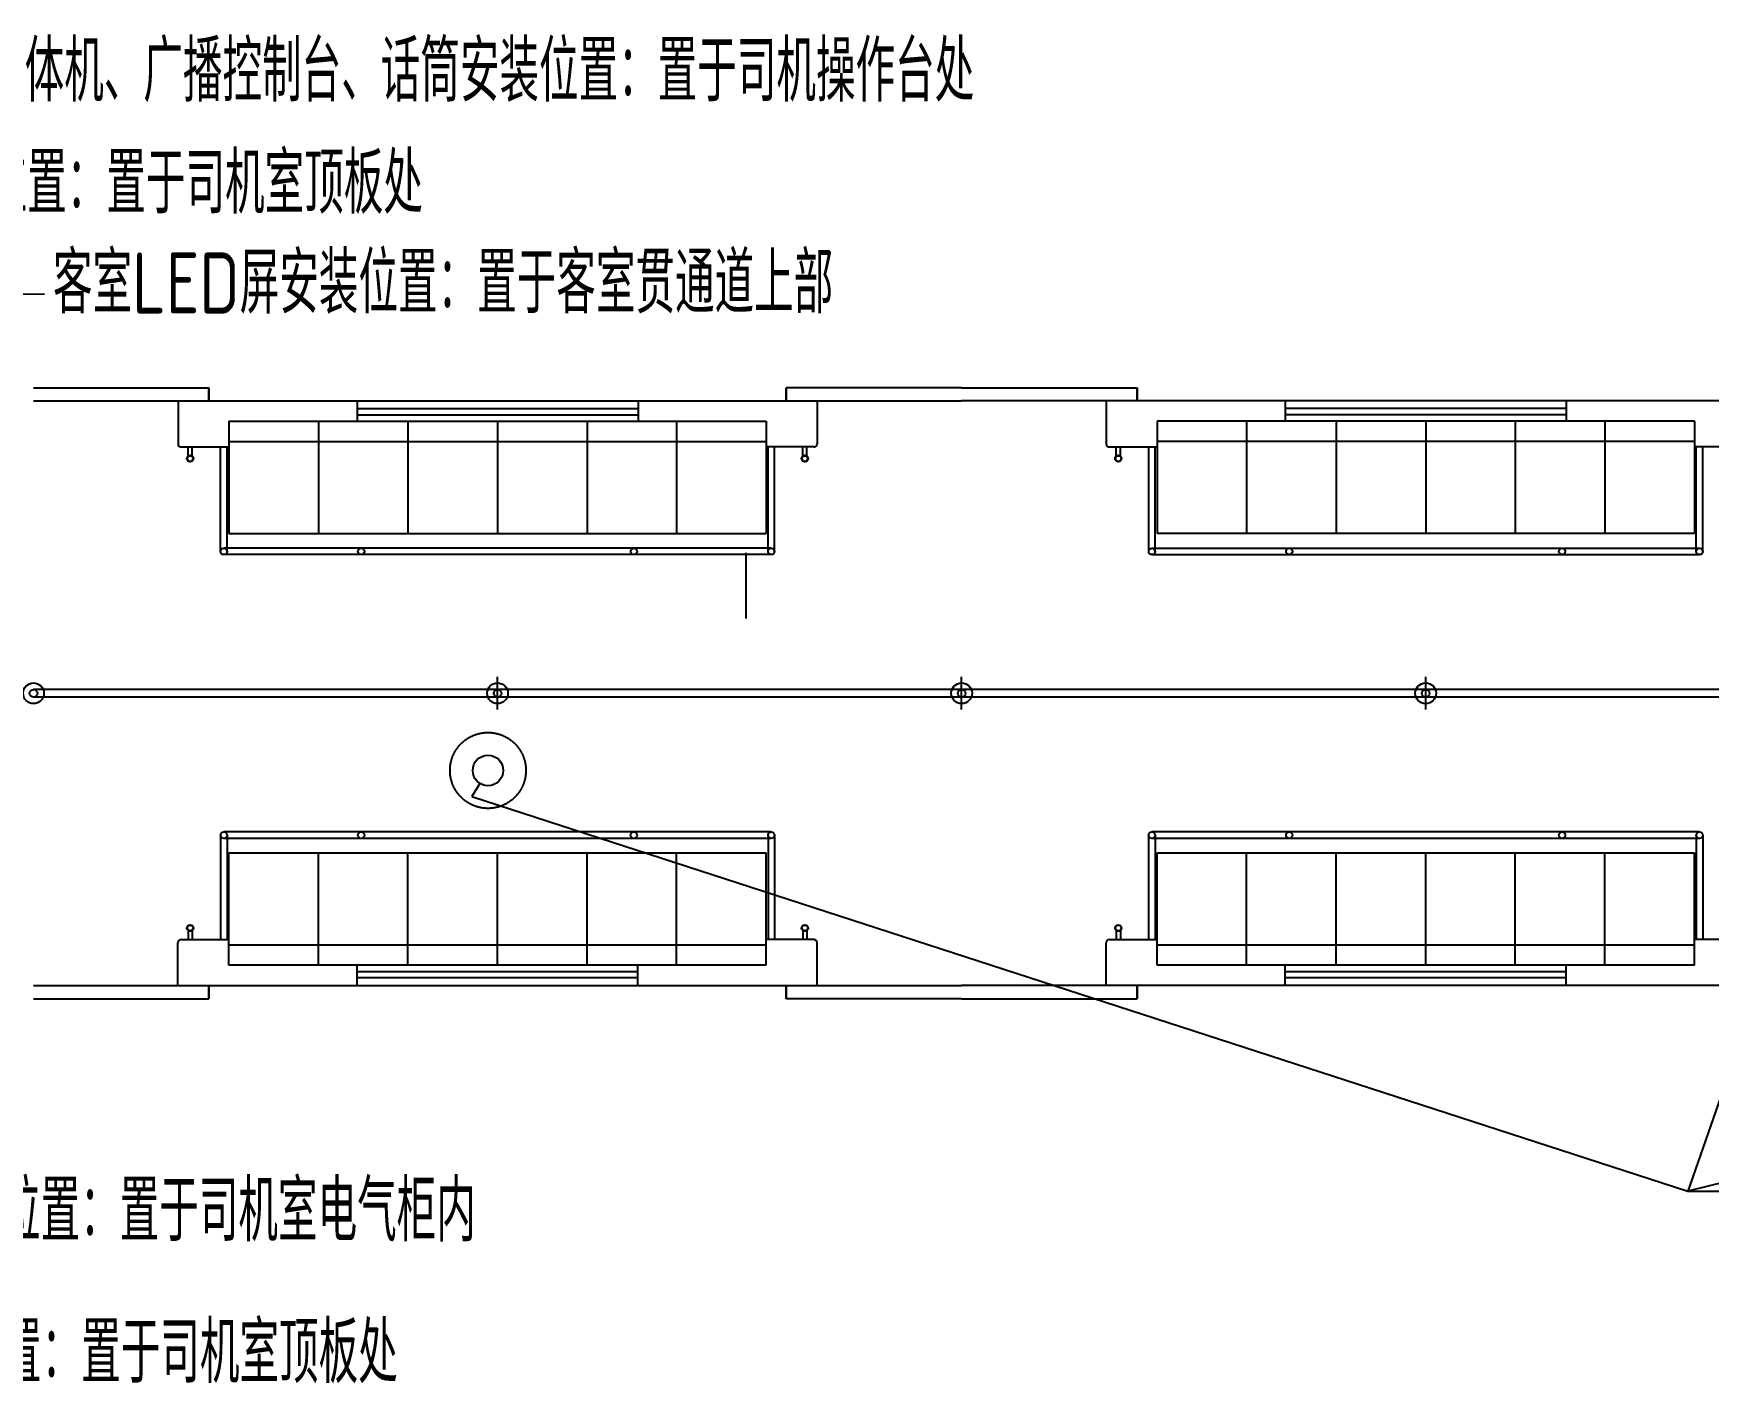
# Model space of a CAD drawing. Extents: x 39751 to 116307, y -36149 to -14965.
# Drawn here: x 47076 to 55305, y -36149 to -29518 of the extents above; entities that cross this region are included whole.
import ezdxf

# ---------------------------------------------------------------- set-up
doc = ezdxf.new("R2010")
doc.units = 0
doc.header["$LTSCALE"] = 1500
for name, pattern in [('CENTER', [1.32, 1.2, -0.05, 0.02, -0.05]), ('CENTER2', [0.72, 0.6, -0.05, 0.02, -0.05]), ('PHAN', [0.76, 0.57, -0.05, 0.02, -0.05, 0.02, -0.05])]:
    doc.linetypes.add(name, pattern=pattern)
for name, color, linetype in [('01', 7, 'Continuous'), ('1', 1, 'CENTER'), ('confine0', 7, 'Continuous'), ('confine7', 4, 'CENTER2'), ('confine9', 1, 'PHAN'), ('confinea', 3, 'Continuous')]:
    doc.layers.add(name, color=color, linetype=linetype)
doc.layers.add('AM_0', color=7, linetype='Continuous', lineweight=30)
doc.styles.get("Standard").update_dxf_attribs({"font": 'gbenor.shx', "width": 0.9, "bigfont": 'gbcbig.shx'})
doc.dimstyles.get("Standard").update_dxf_attribs({"dimtxt": 3.5, "dimasz": 3, "dimexe": 1, "dimexo": 0, "dimgap": 1, "dimtad": 1, "dimdec": 0, "dimdsep": 46, "dimtxsty": 'Standard', "dimblk": 'CLOSED', "dimcen": 0, "dimadec": 0, "dimazin": 2, "dimtfac": 1, "dimtdec": 0, "dimtofl": 0, "dimtmove": 2, "dimatfit": 3, "dimldrblk": 'NONE', "dimfxl": 0.18, "dimtolj": 1, "dimtzin": 0, "dimarcsym": 0})

# ---------------------------------------------------------------- blocks, each defined once
blk = doc.blocks.new('_DotBlank')
at = {"color": 0, "linetype": 'ByBlock', "lineweight": -2}
blk.add_line((-0.5, 0), (-1, 0), dxfattribs=at)
blk.add_circle((0, 0), 0.5, dxfattribs=at)

msp = doc.modelspace()

# ---------------------------------------------------------------- linework, layer by layer
for p, q in [((47785.7, -31323), (47785.7, -31534)), ((50925.7, -31323), (50925.7, -31534)), ((52345.6, -31323), (52345.6, -31534)), ((48035.7, -31423), (48035.7, -31546)), ((50675.7, -31423), (50675.7, -31546)), ((52595.6, -31423), (52595.6, -31546)), ((55235.7, -31423), (55235.7, -31546)), ((47800.7, -31549), (48032.7, -31549)), ((48035.6, -31523), (50675.6, -31523)), ((50910.7, -31549), (50678.7, -31549)), ((52360.6, -31549), (52592.6, -31549)), ((55235.7, -31523), (52595.7, -31523)), ((55470.7, -31549), (55238.7, -31549)), ((47785.6, -34195), (47785.6, -33984)), ((47800.6, -33969), (48032.6, -33969)), ((48035.6, -34095), (48035.6, -33972)), ((50675.6, -34095), (50675.6, -33972)), ((50910.6, -33969), (50678.6, -33969)), ((50925.6, -34195), (50925.6, -33984)), ((52345.6, -34195), (52345.6, -33984)), ((52360.6, -33969), (52592.6, -33969)), ((52595.6, -34095), (52595.6, -33972)), ((55235.7, -34095), (55235.7, -33972)), ((55470.7, -33969), (55238.7, -33969)), ((48035.5, -33995), (50675.5, -33995)), ((52595.6, -33995), (55235.6, -33995))]:
    msp.add_line(p, q)
at = {"color": 7, "ltscale": 0.108891}
for p, q in [((48035.6, -31975), (50675.6, -31975)), ((55235.7, -31975), (52595.7, -31975)), ((48035.5, -33543), (50675.5, -33543)), ((52595.6, -33543), (55235.6, -33543))]:
    msp.add_line(p, q, dxfattribs=at)
for centre in [(47075.7, -32759), (49355.7, -32758.9), (51635.7, -32759), (53915.6, -32759.1)]:
    msp.add_circle(centre, 51)
for centre, radius, start, end in [((47800.7, -31534), 15, 180, 270), ((48032.7, -31546), 3, 270, 0), ((50678.7, -31546), 3, 180, 270), ((50910.7, -31534), 15, 270, 0), ((52360.6, -31534), 15, 180, 270), ((52592.6, -31546), 3, 270, 0), ((55238.7, -31546), 3, 180, 270), ((47800.6, -33984), 15, 90, 180), ((48032.6, -33972), 3, 0, 90), ((50678.6, -33972), 3, 90, 180), ((50910.6, -33984), 15, 0, 90), ((52360.6, -33984), 15, 90, 180), ((52592.6, -33972), 3, 0, 90), ((55238.7, -33972), 3, 90, 180)]:
    msp.add_arc(centre, radius, start, end)
at = {"layer": '01'}
for p, q in [((48035.6, -31423), (48035.6, -31975)), ((48035.7, -31423), (48035.6, -31975)), ((48475.6, -31423), (48475.6, -31975)), ((48915.6, -31423), (48915.6, -31975.1)), ((49355.6, -31423), (49355.6, -31975)), ((49795.6, -31423), (49795.6, -31975)), ((50235.6, -31423), (50235.6, -31975)), ((50675.6, -31423), (50675.6, -31975)), ((52595.7, -31423), (52595.7, -31975)), ((53035.7, -31423), (53035.7, -31975)), ((53475.7, -31423), (53475.7, -31975)), ((53915.7, -31423), (53915.7, -31975)), ((54355.7, -31423), (54355.7, -31975.1)), ((54795.7, -31423), (54795.7, -31975)), ((55235.7, -31423), (55235.7, -31975)), ((55235.7, -31423), (55235.7, -31975)), ((48035.6, -34095), (48035.5, -33543)), ((48035.6, -34095), (48035.6, -33543)), ((48475.6, -34095), (48475.5, -33543)), ((48915.6, -34095), (48915.5, -33543)), ((49355.6, -34095), (49355.5, -33543)), ((49795.5, -34095), (49795.5, -33543)), ((50235.5, -34095), (50235.5, -33543)), ((50675.5, -34095), (50675.5, -33543)), ((52595.6, -34095), (52595.6, -33543)), ((52595.6, -34095), (52595.6, -33543)), ((53035.6, -34095), (53035.6, -33543)), ((53475.6, -34095), (53475.6, -33543)), ((53915.6, -34095), (53915.6, -33543)), ((54355.6, -34095), (54355.6, -33543)), ((54795.6, -34095), (54795.6, -33543)), ((55235.6, -34095), (55235.6, -33543))]:
    msp.add_line(p, q, dxfattribs=at)
for centre in [(48010.7, -32062), (48010.7, -32062), (50700.6, -32062), (52570.7, -32062), (55260.7, -32062), (55260.7, -32062), (48010.6, -33456), (48010.6, -33456), (50700.5, -33456), (52570.6, -33456), (52570.6, -33456), (55260.6, -33456)]:
    msp.add_circle(centre, 16, dxfattribs=at)
at = {"layer": '1'}
msp.add_circle((49308.5, -33138), 186.4, dxfattribs=at)
at = {"layer": 'AM_0'}
for p, q in [((47937.7, -31259), (47937.7, -31323)), ((50773.7, -31259), (50773.7, -31323)), ((52497.6, -31259), (52497.6, -31323)), ((47937.7, -34259), (47937.7, -34195)), ((50773.7, -34259), (50773.7, -34195)), ((52497.6, -34259), (52497.6, -34195))]:
    msp.add_line(p, q, dxfattribs=at)
at = {"layer": 'confine0'}
for p, q in [((47075.7, -31259), (47937.7, -31259)), ((51635.7, -31259), (50773.7, -31259)), ((51635.6, -31259), (52497.6, -31259)), ((47075.7, -31323), (51635.7, -31323)), ((48665.7, -31323), (48665.7, -31423)), ((50045.7, -31323), (50045.7, -31423)), ((56195.7, -31323), (51635.7, -31323)), ((53225.6, -31323), (53225.6, -31423)), ((54605.7, -31323), (54605.7, -31423)), ((48035.7, -31423), (50675.7, -31423)), ((48665.7, -31361), (50045.7, -31361)), ((48665.7, -31391), (50045.7, -31391)), ((48665.7, -31399), (48665.7, -31423)), ((55235.7, -31423), (52595.6, -31423)), ((54605.7, -31361), (53225.6, -31361)), ((54605.7, -31391), (53225.6, -31391)), ((54605.7, -31399), (54605.7, -31423)), ((47835.7, -31593.5), (47835.7, -31549)), ((47855.7, -31593.5), (47855.7, -31549)), ((50855.7, -31593.5), (50855.7, -31549)), ((50875.7, -31593.5), (50875.7, -31549)), ((52395.6, -31593.5), (52395.6, -31549)), ((52415.6, -31593.5), (52415.6, -31549)), ((47835.6, -33924.5), (47835.6, -33969)), ((47855.6, -33924.5), (47855.6, -33969)), ((50855.6, -33924.5), (50855.6, -33969)), ((50875.6, -33924.5), (50875.6, -33969)), ((52395.6, -33924.5), (52395.6, -33969)), ((52415.6, -33924.5), (52415.6, -33969)), ((50675.6, -34095), (48035.6, -34095)), ((48665.6, -34195), (48665.6, -34095)), ((50045.6, -34127), (48665.6, -34127)), ((50045.6, -34195), (50045.6, -34095)), ((50045.6, -34119), (50045.6, -34095)), ((55235.7, -34095), (52595.6, -34095)), ((53225.6, -34195), (53225.6, -34095)), ((54605.7, -34127), (53225.6, -34127)), ((54605.7, -34195), (54605.7, -34095)), ((54605.7, -34119), (54605.7, -34095)), ((47075.7, -34195), (51635.7, -34195)), ((50045.6, -34157), (48665.6, -34157)), ((56195.7, -34195), (51635.7, -34195)), ((54605.7, -34157), (53225.6, -34157)), ((47075.7, -34259), (47937.7, -34259)), ((51635.7, -34259), (50773.7, -34259)), ((51635.6, -34259), (52497.6, -34259))]:
    msp.add_line(p, q, dxfattribs=at)
for centre, radius in [((47845.7, -31606), 16), ((47845.7, -31606), 14), ((50865.7, -31606), 16), ((50865.7, -31606), 14), ((52405.6, -31606), 16), ((52405.6, -31606), 14), ((47075.7, -32759), 19), ((49355.7, -32758.9), 19), ((51635.7, -32759), 19), ((53915.6, -32759.1), 19), ((47845.6, -33912), 16), ((47845.6, -33912), 14), ((50865.6, -33912), 16), ((50865.6, -33912), 14), ((52405.6, -33912), 16), ((52405.6, -33912), 14)]:
    msp.add_circle(centre, radius, dxfattribs=at)
at = {"layer": 'confine7'}
msp.add_line((50575.7, -32069.4), (50575.7, -32392.3), dxfattribs=at)
at = {"layer": 'confine7', "color": 0, "linetype": 'ByBlock'}
for p, q in [((66315.7, -32740), (47075.7, -32740)), ((66315.7, -32778), (47075.7, -32778))]:
    msp.add_line(p, q, dxfattribs=at)
at = {"layer": 'confine9'}
for p, q in [((49355.7, -32839.2), (49355.7, -32678.6)), ((51635.7, -32839.3), (51635.7, -32678.7)), ((51635.7, -32839.3), (51635.7, -32678.7)), ((53915.6, -32839.4), (53915.6, -32678.9)), ((53915.6, -32839.4), (53915.6, -32678.9))]:
    msp.add_line(p, q, dxfattribs=at)
at = {"layer": 'confinea', "color": 7}
for p, q in [((47994.7, -32062), (47994.7, -31549)), ((48026.7, -32062), (48026.7, -31549)), ((50684.6, -32062), (50684.6, -31549)), ((50716.6, -32062), (50716.6, -31549)), ((52554.7, -32062), (52554.7, -31549)), ((52586.7, -32062), (52586.7, -31549)), ((55244.7, -32062), (55244.7, -31549)), ((55276.7, -32062), (55276.7, -31549)), ((50700.6, -32046), (48010.7, -32046)), ((50700.6, -32078), (48010.7, -32078)), ((52570.7, -32046), (55260.7, -32046)), ((52570.7, -32078), (55260.7, -32078)), ((47994.6, -33456), (47994.6, -33969)), ((50700.5, -33440), (48010.6, -33440)), ((50700.5, -33472), (48010.6, -33472)), ((48026.6, -33456), (48026.6, -33969)), ((50684.5, -33456), (50684.5, -33969)), ((50716.5, -33456), (50716.5, -33969)), ((52554.6, -33456), (52554.6, -33969)), ((55260.6, -33440), (52570.6, -33440)), ((55260.6, -33472), (52570.6, -33472)), ((52586.6, -33456), (52586.6, -33969)), ((55244.6, -33456), (55244.6, -33969)), ((55276.6, -33456), (55276.6, -33969))]:
    msp.add_line(p, q, dxfattribs=at)
at = {"layer": 'confinea'}
for p in [(49229.4, -33265.5), (63061.7, -33279.7)]:
    msp.add_line(p, (55203.5, -35204.2), dxfattribs=at)
at = {"layer": 'confinea', "color": 7}
for centre in [(48685.6, -32061.8), (50025.7, -32061.8), (53245.7, -32061.8), (54585.7, -32061.8), (48685.5, -33456.2), (50025.6, -33456.3), (53245.6, -33456.2), (54585.6, -33456.3)]:
    msp.add_circle(centre, 16, dxfattribs=at)

# ---------------------------------------------------------------- block references
at = {"layer": 'confinea', "xscale": 150, "yscale": 150, "zscale": 150, "rotation": 58.18576130218767}
msp.add_blockref('_DotBlank', (49308.5, -33138), dxfattribs=at)

# ---------------------------------------------------------------- texts
at = {"layer": 'confinea', "char_height": 300, "attachment_point": 1}
for s, insert, width in [('司机室LCD触摸屏一体机、广播控制台、话筒安装位置：置于司机操作台处', (45142.4, -29553.2), 6657.675), ('司机室扬声器安装位置：置于司机室顶板处', (45295.3, -30103.8), 6000), ('客室LED屏安装位置：置于客室贯通道上部', (47171.3, -30593.7), 6000), ('司机室机柜安装位置：置于司机室电气柜内', (45555.3, -35151.1), 6000), ('司机室红外摄像机安装位置：置于司机室顶板处', (44782.9, -35847.3), 6000)]:
    msp.add_mtext(s, dxfattribs=dict(at, insert=insert, width=width))

# ---------------------------------------------------------------- leaders
at = {"layer": 'confinea', "annotation_type": 0, "has_hookline": 1, "hookline_direction": 0}
for points, text_width in [([(44056.3, -31787.9), (44606.9, -29723.1), (45050.5, -29723.1)], 4073.8), ([(44224.5, -32690.3), (44775.1, -30284.3), (45218.7, -30288.4)], 4073.8), ([(46136.4, -32690.3), (46687, -30801.3), (47130.5, -30797.3)], 4073.8), ([(56185.5, -32380), (55203.5, -35204.2), (56737.7, -35204.2)], 3662.9), ([(44975.9, -33701.7), (43802, -35939.5), (44732.9, -35934.8)], 4073.8), ([(45607.9, -33655.6), (44625.9, -35238.6), (45505.3, -35238.6)], 3662.9)]:
    msp.add_leader(points, dimstyle='Standard', override={"dimscale": 50, "dimgap": 1, "dimtad": 0, "dimldrblk": 'DotBlank', "dimarcsym": 1}, dxfattribs=dict(at, text_width=text_width))

doc.saveas('drawing.dxf')
